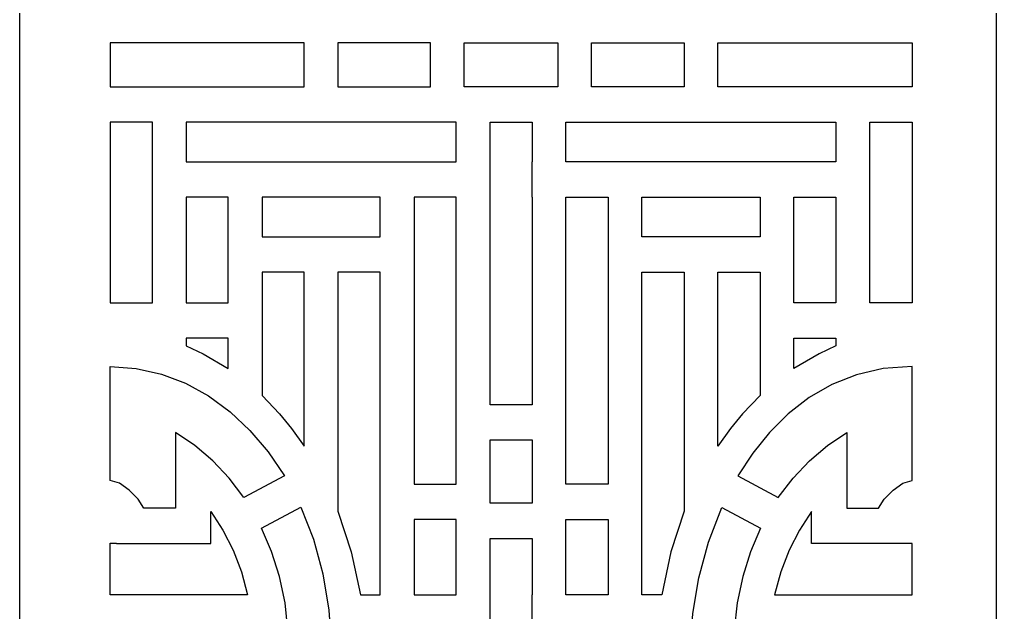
# Model space of a CAD drawing. Header units: centimetres. Extents: x -9.3 to 8.7, y -8.2 to 13.6.
# Drawn here: x 0.13 to 8.75, y 2.93 to 8.15 of the extents above; entities that cross this region are included whole.
import ezdxf

# ---------------------------------------------------------------- set-up
doc = ezdxf.new("R2010")
doc.units = ezdxf.units.CM
doc.header["$MEASUREMENT"] = 0
doc.layers.add('layer 1', color=7, linetype='Continuous')

msp = doc.modelspace()

# ---------------------------------------------------------------- linework, layer by layer
at = {"layer": 'layer 1', "color": 177}
for points, knots in [([(8.74546, 13.59895), (8.74546, 13.59895), (8.74546, 12.26156), (8.74546, 12.26156), (8.74546, 12.26156), (8.74546, 12.26156), (8.74546, 11.95036), (8.74546, 11.95036), (8.74546, 11.95036), (8.74546, 11.95036), (8.74546, 11.56136), (8.74546, 11.56136), (8.74546, 11.56136), (8.74546, 11.56136), (8.74546, 11.25016), (8.74546, 11.25016), (8.74546, 11.25016), (8.74546, 11.25016), (8.74546, 8.25796), (8.74546, 8.25796), (8.74546, 8.25796), (8.74546, 8.25796), (8.74546, 7.94675), (8.74546, 7.94675), (8.74546, 7.94675), (8.74546, 7.94675), (8.74546, 7.55775), (8.74546, 7.55775), (8.74546, 7.55775), (8.74546, 7.55775), (8.74546, 7.24655), (8.74546, 7.24655), (8.74546, 7.24655), (8.74546, 7.24655), (8.74546, -2.06965), (8.74546, -2.06965), (8.74546, -2.06965), (8.74546, -2.06965), (8.74546, -2.38085), (8.74546, -2.38085), (8.74546, -2.38085), (8.74546, -2.38085), (8.74546, -2.76985), (8.74546, -2.76985), (8.74546, -2.76985), (8.74546, -2.76985), (8.74546, -3.08105), (8.74546, -3.08105), (8.74546, -3.08105), (8.74546, -3.08105), (8.74546, -5.83635), (8.74546, -5.83635), (8.74546, -5.83635), (8.74546, -5.83635), (8.74546, -6.14755), (8.74546, -6.14755), (8.74546, -6.14755), (8.74546, -6.14755), (8.74546, -6.53656), (8.74546, -6.53656), (8.74546, -6.53656), (8.74546, -6.53656), (8.74546, -6.84776), (8.74546, -6.84776), (8.74546, -6.84776), (8.74546, -6.84776), (8.74546, -8.18514), (8.74546, -8.18514), (8.74546, -8.18514), (8.74546, -8.18514), (4.44342, -8.18514), (4.44342, -8.18514), (4.44342, -8.18514), (4.44342, -8.18514), (4.43558, -8.18514), (4.43558, -8.18514), (4.43558, -8.18514), (4.43558, -8.18514), (0.13354, -8.18514), (0.13354, -8.18514), (0.13354, -8.18514), (0.13354, -8.18514), (0.13354, -6.84776), (0.13354, -6.84776), (0.13354, -6.84776), (0.13354, -6.84776), (0.13354, -6.53656), (0.13354, -6.53656), (0.13354, -6.53656), (0.13354, -6.53656), (0.13354, -6.14755), (0.13354, -6.14755), (0.13354, -6.14755), (0.13354, -6.14755), (0.13354, -5.83635), (0.13354, -5.83635), (0.13354, -5.83635), (0.13354, -5.83635), (0.13354, -3.08105), (0.13354, -3.08105), (0.13354, -3.08105), (0.13354, -3.08105), (0.13354, -2.76985), (0.13354, -2.76985), (0.13354, -2.76985), (0.13354, -2.76985), (0.13354, -2.38085), (0.13354, -2.38085), (0.13354, -2.38085), (0.13354, -2.38085), (0.13354, -2.06965), (0.13354, -2.06965), (0.13354, -2.06965), (0.13354, -2.06965), (0.13354, 7.24655), (0.13354, 7.24655), (0.13354, 7.24655), (0.13354, 7.24655), (0.13354, 7.55775), (0.13354, 7.55775), (0.13354, 7.55775), (0.13354, 7.55775), (0.13354, 7.94675), (0.13354, 7.94675), (0.13354, 7.94675), (0.13354, 7.94675), (0.13354, 8.25796), (0.13354, 8.25796), (0.13354, 8.25796), (0.13354, 8.25796), (0.13354, 11.25016), (0.13354, 11.25016), (0.13354, 11.25016), (0.13354, 11.25016), (0.13354, 11.56136), (0.13354, 11.56136), (0.13354, 11.56136), (0.13354, 11.56136), (0.13354, 11.95036), (0.13354, 11.95036), (0.13354, 11.95036), (0.13354, 11.95036), (0.13354, 12.26156), (0.13354, 12.26156), (0.13354, 12.26156), (0.13354, 12.26156), (0.13354, 13.59895), (0.13354, 13.59895), (0.13354, 13.59895), (0.13354, 13.59895), (4.43558, 13.59895), (4.43558, 13.59895), (4.43558, 13.59895), (4.43558, 13.59895), (4.44342, 13.59895), (4.44342, 13.59895), (4.44342, 13.59895), (4.44342, 13.59895), (8.74546, 13.59895), (8.74546, 13.59895)], [0, 0, 0, 0, 0.0243902, 0.0243902, 0.0243902, 0.0243902, 0.0487805, 0.0487805, 0.0487805, 0.0487805, 0.0731707, 0.0731707, 0.0731707, 0.0731707, 0.097561, 0.097561, 0.097561, 0.097561, 0.1219512, 0.1219512, 0.1219512, 0.1219512, 0.1463415, 0.1463415, 0.1463415, 0.1463415, 0.1707317, 0.1707317, 0.1707317, 0.1707317, 0.195122, 0.195122, 0.195122, 0.195122, 0.2195122, 0.2195122, 0.2195122, 0.2195122, 0.2439024, 0.2439024, 0.2439024, 0.2439024, 0.2682927, 0.2682927, 0.2682927, 0.2682927, 0.2926829, 0.2926829, 0.2926829, 0.2926829, 0.3170732, 0.3170732, 0.3170732, 0.3170732, 0.3414634, 0.3414634, 0.3414634, 0.3414634, 0.3658537, 0.3658537, 0.3658537, 0.3658537, 0.3902439, 0.3902439, 0.3902439, 0.3902439, 0.4146341, 0.4146341, 0.4146341, 0.4146341, 0.4390244, 0.4390244, 0.4390244, 0.4390244, 0.4634146, 0.4634146, 0.4634146, 0.4634146, 0.4878049, 0.4878049, 0.4878049, 0.4878049, 0.5121951, 0.5121951, 0.5121951, 0.5121951, 0.5365854, 0.5365854, 0.5365854, 0.5365854, 0.5609756, 0.5609756, 0.5609756, 0.5609756, 0.5853659, 0.5853659, 0.5853659, 0.5853659, 0.6097561, 0.6097561, 0.6097561, 0.6097561, 0.6341463, 0.6341463, 0.6341463, 0.6341463, 0.6585366, 0.6585366, 0.6585366, 0.6585366, 0.6829268, 0.6829268, 0.6829268, 0.6829268, 0.7073171, 0.7073171, 0.7073171, 0.7073171, 0.7317073, 0.7317073, 0.7317073, 0.7317073, 0.7560976, 0.7560976, 0.7560976, 0.7560976, 0.7804878, 0.7804878, 0.7804878, 0.7804878, 0.804878, 0.804878, 0.804878, 0.804878, 0.8292683, 0.8292683, 0.8292683, 0.8292683, 0.8536585, 0.8536585, 0.8536585, 0.8536585, 0.8780488, 0.8780488, 0.8780488, 0.8780488, 0.902439, 0.902439, 0.902439, 0.902439, 0.9268293, 0.9268293, 0.9268293, 0.9268293, 0.9512195, 0.9512195, 0.9512195, 0.9512195, 1, 1, 1, 1]), ([(0.93197, 7.55775), (0.93197, 7.55775), (0.93197, 7.94675), (0.93197, 7.94675), (0.93197, 7.94675), (0.93197, 7.94675), (2.64242, 7.94675), (2.64242, 7.94675), (2.64242, 7.94675), (2.64242, 7.94675), (2.64242, 7.55775), (2.64242, 7.55775), (2.64242, 7.55775), (2.64242, 7.55775), (0.93197, 7.55775), (0.93197, 7.55775)], [0, 0, 0, 0, 0.2, 0.2, 0.2, 0.2, 0.4, 0.4, 0.4, 0.4, 0.6, 0.6, 0.6, 0.6, 1, 1, 1, 1]), ([(2.94039, 7.55775), (2.94039, 7.55775), (2.94039, 7.94675), (2.94039, 7.94675), (2.94039, 7.94675), (2.94039, 7.94675), (3.75652, 7.94675), (3.75652, 7.94675), (3.75652, 7.94675), (3.75652, 7.94675), (3.75652, 7.55775), (3.75652, 7.55775), (3.75652, 7.55775), (3.75652, 7.55775), (2.94039, 7.55775), (2.94039, 7.55775)], [0, 0, 0, 0, 0.2, 0.2, 0.2, 0.2, 0.4, 0.4, 0.4, 0.4, 0.6, 0.6, 0.6, 0.6, 1, 1, 1, 1]), ([(4.8784, 7.55775), (4.8784, 7.55775), (4.8784, 7.94675), (4.8784, 7.94675), (4.8784, 7.94675), (4.8784, 7.94675), (4.05449, 7.94675), (4.05449, 7.94675), (4.05449, 7.94675), (4.05449, 7.94675), (4.05449, 7.55775), (4.05449, 7.55775), (4.05449, 7.55775), (4.05449, 7.55775), (4.8784, 7.55775), (4.8784, 7.55775)], [0, 0, 0, 0, 0.2, 0.2, 0.2, 0.2, 0.4, 0.4, 0.4, 0.4, 0.6, 0.6, 0.6, 0.6, 1, 1, 1, 1]), ([(5.9925, 7.55775), (5.9925, 7.55775), (5.9925, 7.94675), (5.9925, 7.94675), (5.9925, 7.94675), (5.9925, 7.94675), (5.17637, 7.94675), (5.17637, 7.94675), (5.17637, 7.94675), (5.17637, 7.94675), (5.17637, 7.55775), (5.17637, 7.55775), (5.17637, 7.55775), (5.17637, 7.55775), (5.9925, 7.55775), (5.9925, 7.55775)], [0, 0, 0, 0, 0.2, 0.2, 0.2, 0.2, 0.4, 0.4, 0.4, 0.4, 0.6, 0.6, 0.6, 0.6, 1, 1, 1, 1]), ([(8.00091, 7.55775), (8.00091, 7.55775), (8.00091, 7.94675), (8.00091, 7.94675), (8.00091, 7.94675), (8.00091, 7.94675), (6.29047, 7.94675), (6.29047, 7.94675), (6.29047, 7.94675), (6.29047, 7.94675), (6.29047, 7.55775), (6.29047, 7.55775), (6.29047, 7.55775), (6.29047, 7.55775), (8.00091, 7.55775), (8.00091, 7.55775)], [0, 0, 0, 0, 0.2, 0.2, 0.2, 0.2, 0.4, 0.4, 0.4, 0.4, 0.6, 0.6, 0.6, 0.6, 1, 1, 1, 1]), ([(0.93197, 5.65476), (0.93197, 5.65476), (0.93197, 7.24655), (0.93197, 7.24655), (0.93197, 7.24655), (0.93197, 7.24655), (1.30425, 7.24655), (1.30425, 7.24655), (1.30425, 7.24655), (1.30425, 7.24655), (1.30425, 5.65476), (1.30425, 5.65476), (1.30425, 5.65476), (1.30425, 5.65476), (0.93197, 5.65476), (0.93197, 5.65476)], [0, 0, 0, 0, 0.2, 0.2, 0.2, 0.2, 0.4, 0.4, 0.4, 0.4, 0.6, 0.6, 0.6, 0.6, 1, 1, 1, 1]), ([(1.60223, 6.89684), (1.60223, 6.89684), (1.60223, 7.24655), (1.60223, 7.24655), (1.60223, 7.24655), (1.60223, 7.24655), (3.98369, 7.24655), (3.98369, 7.24655), (3.98369, 7.24655), (3.98369, 7.24655), (3.98369, 6.89684), (3.98369, 6.89684), (3.98369, 6.89684), (3.98369, 6.89684), (1.60223, 6.89684), (1.60223, 6.89684)], [0, 0, 0, 0, 0.2, 0.2, 0.2, 0.2, 0.4, 0.4, 0.4, 0.4, 0.6, 0.6, 0.6, 0.6, 1, 1, 1, 1]), ([(4.65122, 4.75655), (4.65122, 4.75655), (4.65122, 6.58564), (4.65122, 6.58564), (4.65122, 6.58564), (4.65122, 6.58564), (4.65044, 6.58564), (4.65044, 6.58564), (4.65044, 6.58564), (4.65044, 6.58564), (4.65044, 6.89684), (4.65044, 6.89684), (4.65044, 6.89684), (4.65044, 6.89684), (4.65122, 6.89684), (4.65122, 6.89684), (4.65122, 6.89684), (4.65122, 6.89684), (4.65122, 7.24655), (4.65122, 7.24655), (4.65122, 7.24655), (4.65122, 7.24655), (4.28167, 7.24655), (4.28167, 7.24655), (4.28167, 7.24655), (4.28167, 7.24655), (4.28167, 6.89684), (4.28167, 6.89684), (4.28167, 6.89684), (4.28167, 6.89684), (4.28245, 6.89684), (4.28245, 6.89684), (4.28245, 6.89684), (4.28245, 6.89684), (4.28245, 6.58564), (4.28245, 6.58564), (4.28245, 6.58564), (4.28245, 6.58564), (4.28167, 6.58564), (4.28167, 6.58564), (4.28167, 6.58564), (4.28167, 6.58564), (4.28167, 4.75655), (4.28167, 4.75655), (4.28167, 4.75655), (4.28167, 4.75655), (4.65122, 4.75655), (4.65122, 4.75655)], [0, 0, 0, 0, 0.0769231, 0.0769231, 0.0769231, 0.0769231, 0.1538462, 0.1538462, 0.1538462, 0.1538462, 0.2307692, 0.2307692, 0.2307692, 0.2307692, 0.3076923, 0.3076923, 0.3076923, 0.3076923, 0.3846154, 0.3846154, 0.3846154, 0.3846154, 0.4615385, 0.4615385, 0.4615385, 0.4615385, 0.5384615, 0.5384615, 0.5384615, 0.5384615, 0.6153846, 0.6153846, 0.6153846, 0.6153846, 0.6923077, 0.6923077, 0.6923077, 0.6923077, 0.7692308, 0.7692308, 0.7692308, 0.7692308, 0.8461538, 0.8461538, 0.8461538, 0.8461538, 1, 1, 1, 1]), ([(7.33066, 6.89684), (7.33066, 6.89684), (7.33066, 7.24655), (7.33066, 7.24655), (7.33066, 7.24655), (7.33066, 7.24655), (4.94919, 7.24655), (4.94919, 7.24655), (4.94919, 7.24655), (4.94919, 7.24655), (4.94919, 6.89684), (4.94919, 6.89684), (4.94919, 6.89684), (4.94919, 6.89684), (7.33066, 6.89684), (7.33066, 6.89684)], [0, 0, 0, 0, 0.2, 0.2, 0.2, 0.2, 0.4, 0.4, 0.4, 0.4, 0.6, 0.6, 0.6, 0.6, 1, 1, 1, 1]), ([(8.00091, 5.65476), (8.00091, 5.65476), (8.00091, 7.24655), (8.00091, 7.24655), (8.00091, 7.24655), (8.00091, 7.24655), (7.62864, 7.24655), (7.62864, 7.24655), (7.62864, 7.24655), (7.62864, 7.24655), (7.62864, 5.65476), (7.62864, 5.65476), (7.62864, 5.65476), (7.62864, 5.65476), (8.00091, 5.65476), (8.00091, 5.65476)], [0, 0, 0, 0, 0.2, 0.2, 0.2, 0.2, 0.4, 0.4, 0.4, 0.4, 0.6, 0.6, 0.6, 0.6, 1, 1, 1, 1]), ([(1.60223, 5.65476), (1.60223, 5.65476), (1.60223, 6.58564), (1.60223, 6.58564), (1.60223, 6.58564), (1.60223, 6.58564), (1.97411, 6.58564), (1.97411, 6.58564), (1.97411, 6.58564), (1.97411, 6.58564), (1.97411, 5.65476), (1.97411, 5.65476), (1.97411, 5.65476), (1.97411, 5.65476), (1.60223, 5.65476), (1.60223, 5.65476)], [0, 0, 0, 0, 0.2, 0.2, 0.2, 0.2, 0.4, 0.4, 0.4, 0.4, 0.6, 0.6, 0.6, 0.6, 1, 1, 1, 1]), ([(2.2717, 6.23632), (2.2717, 6.23632), (2.2717, 6.58564), (2.2717, 6.58564), (2.2717, 6.58564), (2.2717, 6.58564), (3.31305, 6.58564), (3.31305, 6.58564), (3.31305, 6.58564), (3.31305, 6.58564), (3.31305, 6.23632), (3.31305, 6.23632), (3.31305, 6.23632), (3.31305, 6.23632), (2.2717, 6.23632), (2.2717, 6.23632)], [0, 0, 0, 0, 0.2, 0.2, 0.2, 0.2, 0.4, 0.4, 0.4, 0.4, 0.6, 0.6, 0.6, 0.6, 1, 1, 1, 1]), ([(3.61103, 4.05635), (3.61103, 4.05635), (3.61103, 5.92511), (3.61103, 5.92511), (3.61103, 5.92511), (3.61103, 5.92511), (3.61103, 6.23632), (3.61103, 6.23632), (3.61103, 6.23632), (3.61103, 6.23632), (3.61103, 6.58564), (3.61103, 6.58564), (3.61103, 6.58564), (3.61103, 6.58564), (3.98369, 6.58564), (3.98369, 6.58564), (3.98369, 6.58564), (3.98369, 6.58564), (3.98369, 4.05635), (3.98369, 4.05635), (3.98369, 4.05635), (3.98369, 4.05635), (3.61103, 4.05635), (3.61103, 4.05635)], [0, 0, 0, 0, 0.1428571, 0.1428571, 0.1428571, 0.1428571, 0.2857143, 0.2857143, 0.2857143, 0.2857143, 0.4285714, 0.4285714, 0.4285714, 0.4285714, 0.5714286, 0.5714286, 0.5714286, 0.5714286, 0.7142857, 0.7142857, 0.7142857, 0.7142857, 1, 1, 1, 1]), ([(5.32186, 4.05635), (5.32186, 4.05635), (5.32186, 5.92511), (5.32186, 5.92511), (5.32186, 5.92511), (5.32186, 5.92511), (5.32186, 6.23632), (5.32186, 6.23632), (5.32186, 6.23632), (5.32186, 6.23632), (5.32186, 6.58564), (5.32186, 6.58564), (5.32186, 6.58564), (5.32186, 6.58564), (4.94919, 6.58564), (4.94919, 6.58564), (4.94919, 6.58564), (4.94919, 6.58564), (4.94919, 4.05635), (4.94919, 4.05635), (4.94919, 4.05635), (4.94919, 4.05635), (5.32186, 4.05635), (5.32186, 4.05635)], [0, 0, 0, 0, 0.1428571, 0.1428571, 0.1428571, 0.1428571, 0.2857143, 0.2857143, 0.2857143, 0.2857143, 0.4285714, 0.4285714, 0.4285714, 0.4285714, 0.5714286, 0.5714286, 0.5714286, 0.5714286, 0.7142857, 0.7142857, 0.7142857, 0.7142857, 1, 1, 1, 1]), ([(6.66119, 6.23632), (6.66119, 6.23632), (6.66119, 6.58564), (6.66119, 6.58564), (6.66119, 6.58564), (6.66119, 6.58564), (5.61983, 6.58564), (5.61983, 6.58564), (5.61983, 6.58564), (5.61983, 6.58564), (5.61983, 6.23632), (5.61983, 6.23632), (5.61983, 6.23632), (5.61983, 6.23632), (6.66119, 6.23632), (6.66119, 6.23632)], [0, 0, 0, 0, 0.2, 0.2, 0.2, 0.2, 0.4, 0.4, 0.4, 0.4, 0.6, 0.6, 0.6, 0.6, 1, 1, 1, 1]), ([(7.33066, 5.65476), (7.33066, 5.65476), (7.33066, 6.58564), (7.33066, 6.58564), (7.33066, 6.58564), (7.33066, 6.58564), (6.95878, 6.58564), (6.95878, 6.58564), (6.95878, 6.58564), (6.95878, 6.58564), (6.95878, 5.65476), (6.95878, 5.65476), (6.95878, 5.65476), (6.95878, 5.65476), (7.33066, 5.65476), (7.33066, 5.65476)], [0, 0, 0, 0, 0.2, 0.2, 0.2, 0.2, 0.4, 0.4, 0.4, 0.4, 0.6, 0.6, 0.6, 0.6, 1, 1, 1, 1]), ([(2.2717, 4.8363), (2.2717, 4.8363), (2.2717, 5.92511), (2.2717, 5.92511), (2.2717, 5.92511), (2.2717, 5.92511), (2.64242, 5.92511), (2.64242, 5.92511), (2.64242, 5.92511), (2.64242, 5.92511), (2.64242, 4.39089), (2.64242, 4.39089), (2.64242, 4.39089), (2.64242, 4.39089), (2.53233, 4.54571), (2.53233, 4.54571), (2.53233, 4.54571), (2.53233, 4.54571), (2.42496, 4.67603), (2.42496, 4.67603), (2.42496, 4.67603), (2.42496, 4.67603), (2.2717, 4.8363), (2.2717, 4.8363)], [0, 0, 0, 0, 0.1428571, 0.1428571, 0.1428571, 0.1428571, 0.2857143, 0.2857143, 0.2857143, 0.2857143, 0.4285714, 0.4285714, 0.4285714, 0.4285714, 0.5714286, 0.5714286, 0.5714286, 0.5714286, 0.7142857, 0.7142857, 0.7142857, 0.7142857, 1, 1, 1, 1]), ([(3.138, 3.08151), (3.138, 3.08151), (3.05787, 3.4604), (3.05787, 3.4604), (3.05787, 3.4604), (3.05787, 3.4604), (2.94039, 3.81711), (2.94039, 3.81711), (2.94039, 3.81711), (2.94039, 3.81711), (2.94039, 5.92511), (2.94039, 5.92511), (2.94039, 5.92511), (2.94039, 5.92511), (3.31305, 5.92511), (3.31305, 5.92511), (3.31305, 5.92511), (3.31305, 5.92511), (3.31305, 3.08151), (3.31305, 3.08151), (3.31305, 3.08151), (3.31305, 3.08151), (3.138, 3.08151), (3.138, 3.08151)], [0, 0, 0, 0, 0.1428571, 0.1428571, 0.1428571, 0.1428571, 0.2857143, 0.2857143, 0.2857143, 0.2857143, 0.4285714, 0.4285714, 0.4285714, 0.4285714, 0.5714286, 0.5714286, 0.5714286, 0.5714286, 0.7142857, 0.7142857, 0.7142857, 0.7142857, 1, 1, 1, 1]), ([(5.79488, 3.08151), (5.79488, 3.08151), (5.87502, 3.4604), (5.87502, 3.4604), (5.87502, 3.4604), (5.87502, 3.4604), (5.9925, 3.81711), (5.9925, 3.81711), (5.9925, 3.81711), (5.9925, 3.81711), (5.9925, 5.92511), (5.9925, 5.92511), (5.9925, 5.92511), (5.9925, 5.92511), (5.61983, 5.92511), (5.61983, 5.92511), (5.61983, 5.92511), (5.61983, 5.92511), (5.61983, 3.08151), (5.61983, 3.08151), (5.61983, 3.08151), (5.61983, 3.08151), (5.79488, 3.08151), (5.79488, 3.08151)], [0, 0, 0, 0, 0.1428571, 0.1428571, 0.1428571, 0.1428571, 0.2857143, 0.2857143, 0.2857143, 0.2857143, 0.4285714, 0.4285714, 0.4285714, 0.4285714, 0.5714286, 0.5714286, 0.5714286, 0.5714286, 0.7142857, 0.7142857, 0.7142857, 0.7142857, 1, 1, 1, 1]), ([(6.66119, 4.8363), (6.66119, 4.8363), (6.66119, 5.92511), (6.66119, 5.92511), (6.66119, 5.92511), (6.66119, 5.92511), (6.29047, 5.92511), (6.29047, 5.92511), (6.29047, 5.92511), (6.29047, 5.92511), (6.29047, 4.39089), (6.29047, 4.39089), (6.29047, 4.39089), (6.29047, 4.39089), (6.40056, 4.54571), (6.40056, 4.54571), (6.40056, 4.54571), (6.40056, 4.54571), (6.50792, 4.67603), (6.50792, 4.67603), (6.50792, 4.67603), (6.50792, 4.67603), (6.66119, 4.8363), (6.66119, 4.8363)], [0, 0, 0, 0, 0.1428571, 0.1428571, 0.1428571, 0.1428571, 0.2857143, 0.2857143, 0.2857143, 0.2857143, 0.4285714, 0.4285714, 0.4285714, 0.4285714, 0.5714286, 0.5714286, 0.5714286, 0.5714286, 0.7142857, 0.7142857, 0.7142857, 0.7142857, 1, 1, 1, 1]), ([(1.60223, 5.2747), (1.60223, 5.2747), (1.60223, 5.34356), (1.60223, 5.34356), (1.60223, 5.34356), (1.60223, 5.34356), (1.97411, 5.34356), (1.97411, 5.34356), (1.97411, 5.34356), (1.97411, 5.34356), (1.97411, 5.0767), (1.97411, 5.0767), (1.97411, 5.0767), (1.97411, 5.0767), (1.75082, 5.20468), (1.75082, 5.20468), (1.75082, 5.20468), (1.75082, 5.20468), (1.60223, 5.2747), (1.60223, 5.2747)], [0, 0, 0, 0, 0.1666667, 0.1666667, 0.1666667, 0.1666667, 0.3333333, 0.3333333, 0.3333333, 0.3333333, 0.5, 0.5, 0.5, 0.5, 0.6666667, 0.6666667, 0.6666667, 0.6666667, 1, 1, 1, 1]), ([(7.33066, 5.2747), (7.33066, 5.2747), (7.33066, 5.34356), (7.33066, 5.34356), (7.33066, 5.34356), (7.33066, 5.34356), (6.95878, 5.34356), (6.95878, 5.34356), (6.95878, 5.34356), (6.95878, 5.34356), (6.95878, 5.0767), (6.95878, 5.0767), (6.95878, 5.0767), (6.95878, 5.0767), (7.18206, 5.20468), (7.18206, 5.20468), (7.18206, 5.20468), (7.18206, 5.20468), (7.33066, 5.2747), (7.33066, 5.2747)], [0, 0, 0, 0, 0.1666667, 0.1666667, 0.1666667, 0.1666667, 0.3333333, 0.3333333, 0.3333333, 0.3333333, 0.5, 0.5, 0.5, 0.5, 0.6666667, 0.6666667, 0.6666667, 0.6666667, 1, 1, 1, 1]), ([(0.93197, 4.08864), (0.93197, 4.08864), (1.01328, 4.06374), (1.01328, 4.06374), (1.01328, 4.06374), (1.01328, 4.06374), (1.10119, 4.00306), (1.10119, 4.00306), (1.10119, 4.00306), (1.10119, 4.00306), (1.1786, 3.92409), (1.1786, 3.92409), (1.1786, 3.92409), (1.1786, 3.92409), (1.22956, 3.84512), (1.22956, 3.84512), (1.22956, 3.84512), (1.22956, 3.84512), (1.50848, 3.84512), (1.50848, 3.84512), (1.50848, 3.84512), (1.50848, 3.84512), (1.50848, 4.23218), (1.50848, 4.23218), (1.50848, 4.23218), (1.50848, 4.23218), (1.50848, 4.5107), (1.50848, 4.5107), (1.50848, 4.5107), (1.50848, 4.5107), (1.67886, 4.39673), (1.67886, 4.39673), (1.67886, 4.39673), (1.67886, 4.39673), (1.83718, 4.26252), (1.83718, 4.26252), (1.83718, 4.26252), (1.83718, 4.26252), (1.98189, 4.10886), (1.98189, 4.10886), (1.98189, 4.10886), (1.98189, 4.10886), (2.11143, 3.93848), (2.11143, 3.93848), (2.11143, 3.93848), (2.11143, 3.93848), (2.46814, 4.12948), (2.46814, 4.12948), (2.46814, 4.12948), (2.46814, 4.12948), (2.32499, 4.34032), (2.32499, 4.34032), (2.32499, 4.34032), (2.32499, 4.34032), (2.16511, 4.52976), (2.16511, 4.52976), (2.16511, 4.52976), (2.16511, 4.52976), (1.98928, 4.69431), (1.98928, 4.69431), (1.98928, 4.69431), (1.98928, 4.69431), (1.79984, 4.83358), (1.79984, 4.83358), (1.79984, 4.83358), (1.79984, 4.83358), (1.59795, 4.94483), (1.59795, 4.94483), (1.59795, 4.94483), (1.59795, 4.94483), (1.38477, 5.02652), (1.38477, 5.02652), (1.38477, 5.02652), (1.38477, 5.02652), (1.16227, 5.0767), (1.16227, 5.0767), (1.16227, 5.0767), (1.16227, 5.0767), (0.93197, 5.09421), (0.93197, 5.09421), (0.93197, 5.09421), (0.93197, 5.09421), (0.93197, 4.08864), (0.93197, 4.08864)], [0, 0, 0, 0, 0.0454545, 0.0454545, 0.0454545, 0.0454545, 0.0909091, 0.0909091, 0.0909091, 0.0909091, 0.1363636, 0.1363636, 0.1363636, 0.1363636, 0.1818182, 0.1818182, 0.1818182, 0.1818182, 0.2272727, 0.2272727, 0.2272727, 0.2272727, 0.2727273, 0.2727273, 0.2727273, 0.2727273, 0.3181818, 0.3181818, 0.3181818, 0.3181818, 0.3636364, 0.3636364, 0.3636364, 0.3636364, 0.4090909, 0.4090909, 0.4090909, 0.4090909, 0.4545455, 0.4545455, 0.4545455, 0.4545455, 0.5, 0.5, 0.5, 0.5, 0.5454545, 0.5454545, 0.5454545, 0.5454545, 0.5909091, 0.5909091, 0.5909091, 0.5909091, 0.6363636, 0.6363636, 0.6363636, 0.6363636, 0.6818182, 0.6818182, 0.6818182, 0.6818182, 0.7272727, 0.7272727, 0.7272727, 0.7272727, 0.7727273, 0.7727273, 0.7727273, 0.7727273, 0.8181818, 0.8181818, 0.8181818, 0.8181818, 0.8636364, 0.8636364, 0.8636364, 0.8636364, 0.9090909, 0.9090909, 0.9090909, 0.9090909, 1, 1, 1, 1]), ([(7.42558, 3.84434), (7.42558, 3.84434), (7.42558, 4.51031), (7.42558, 4.51031), (7.42558, 4.51031), (7.42558, 4.51031), (7.25519, 4.39673), (7.25519, 4.39673), (7.25519, 4.39673), (7.25519, 4.39673), (7.09687, 4.26252), (7.09687, 4.26252), (7.09687, 4.26252), (7.09687, 4.26252), (6.95216, 4.10886), (6.95216, 4.10886), (6.95216, 4.10886), (6.95216, 4.10886), (6.82224, 3.9377), (6.82224, 3.9377), (6.82224, 3.9377), (6.82224, 3.9377), (6.46669, 4.12793), (6.46669, 4.12793), (6.46669, 4.12793), (6.46669, 4.12793), (6.597, 4.32865), (6.597, 4.32865), (6.597, 4.32865), (6.597, 4.32865), (6.74482, 4.51265), (6.74482, 4.51265), (6.74482, 4.51265), (6.74482, 4.51265), (6.91015, 4.67681), (6.91015, 4.67681), (6.91015, 4.67681), (6.91015, 4.67681), (7.09337, 4.81879), (7.09337, 4.81879), (7.09337, 4.81879), (7.09337, 4.81879), (7.29409, 4.93433), (7.29409, 4.93433), (7.29409, 4.93433), (7.29409, 4.93433), (7.51194, 5.02107), (7.51194, 5.02107), (7.51194, 5.02107), (7.51194, 5.02107), (7.74767, 5.07515), (7.74767, 5.07515), (7.74767, 5.07515), (7.74767, 5.07515), (8.00091, 5.09421), (8.00091, 5.09421), (8.00091, 5.09421), (8.00091, 5.09421), (8.00091, 4.08825), (8.00091, 4.08825), (8.00091, 4.08825), (8.00091, 4.08825), (7.92116, 4.06374), (7.92116, 4.06374), (7.92116, 4.06374), (7.92116, 4.06374), (7.83364, 4.00306), (7.83364, 4.00306), (7.83364, 4.00306), (7.83364, 4.00306), (7.75545, 3.92409), (7.75545, 3.92409), (7.75545, 3.92409), (7.75545, 3.92409), (7.70449, 3.84512), (7.70449, 3.84512), (7.70449, 3.84512), (7.70449, 3.84512), (7.42558, 3.84434), (7.42558, 3.84434)], [0, 0, 0, 0, 0.047619, 0.047619, 0.047619, 0.047619, 0.0952381, 0.0952381, 0.0952381, 0.0952381, 0.1428571, 0.1428571, 0.1428571, 0.1428571, 0.1904762, 0.1904762, 0.1904762, 0.1904762, 0.2380952, 0.2380952, 0.2380952, 0.2380952, 0.2857143, 0.2857143, 0.2857143, 0.2857143, 0.3333333, 0.3333333, 0.3333333, 0.3333333, 0.3809524, 0.3809524, 0.3809524, 0.3809524, 0.4285714, 0.4285714, 0.4285714, 0.4285714, 0.4761905, 0.4761905, 0.4761905, 0.4761905, 0.5238095, 0.5238095, 0.5238095, 0.5238095, 0.5714286, 0.5714286, 0.5714286, 0.5714286, 0.6190476, 0.6190476, 0.6190476, 0.6190476, 0.6666667, 0.6666667, 0.6666667, 0.6666667, 0.7142857, 0.7142857, 0.7142857, 0.7142857, 0.7619048, 0.7619048, 0.7619048, 0.7619048, 0.8095238, 0.8095238, 0.8095238, 0.8095238, 0.8571429, 0.8571429, 0.8571429, 0.8571429, 0.9047619, 0.9047619, 0.9047619, 0.9047619, 1, 1, 1, 1]), ([(4.65122, 3.88713), (4.65122, 3.88713), (4.65122, 4.44535), (4.65122, 4.44535), (4.65122, 4.44535), (4.65122, 4.44535), (4.28167, 4.44535), (4.28167, 4.44535), (4.28167, 4.44535), (4.28167, 4.44535), (4.28167, 3.88713), (4.28167, 3.88713), (4.28167, 3.88713), (4.28167, 3.88713), (4.65122, 3.88713), (4.65122, 3.88713)], [0, 0, 0, 0, 0.2, 0.2, 0.2, 0.2, 0.4, 0.4, 0.4, 0.4, 0.6, 0.6, 0.6, 0.6, 1, 1, 1, 1]), ([(0.93197, 3.08151), (0.93197, 3.08151), (2.1441, 3.08073), (2.1441, 3.08073), (2.1441, 3.08073), (2.1441, 3.08073), (2.08926, 3.28224), (2.08926, 3.28224), (2.08926, 3.28224), (2.08926, 3.28224), (2.01612, 3.47363), (2.01612, 3.47363), (2.01612, 3.47363), (2.01612, 3.47363), (1.92588, 3.6514), (1.92588, 3.6514), (1.92588, 3.6514), (1.92588, 3.6514), (1.81968, 3.81439), (1.81968, 3.81439), (1.81968, 3.81439), (1.81968, 3.81439), (1.81968, 3.53392), (1.81968, 3.53392), (1.81968, 3.53392), (1.81968, 3.53392), (0.98955, 3.53431), (0.98955, 3.53431), (0.98955, 3.53431), (0.98955, 3.53431), (0.98955, 3.5347), (0.98955, 3.5347), (0.98955, 3.5347), (0.98955, 3.5347), (0.93197, 3.5347), (0.93197, 3.5347), (0.93197, 3.5347), (0.93197, 3.5347), (0.93197, 3.08151), (0.93197, 3.08151)], [0, 0, 0, 0, 0.0909091, 0.0909091, 0.0909091, 0.0909091, 0.1818182, 0.1818182, 0.1818182, 0.1818182, 0.2727273, 0.2727273, 0.2727273, 0.2727273, 0.3636364, 0.3636364, 0.3636364, 0.3636364, 0.4545455, 0.4545455, 0.4545455, 0.4545455, 0.5454545, 0.5454545, 0.5454545, 0.5454545, 0.6363636, 0.6363636, 0.6363636, 0.6363636, 0.7272727, 0.7272727, 0.7272727, 0.7272727, 0.8181818, 0.8181818, 0.8181818, 0.8181818, 1, 1, 1, 1]), ([(2.61324, 3.85407), (2.61324, 3.85407), (2.26742, 3.6689), (2.26742, 3.6689), (2.26742, 3.6689), (2.26742, 3.6689), (2.35611, 3.46118), (2.35611, 3.46118), (2.35611, 3.46118), (2.35611, 3.46118), (2.42535, 3.24139), (2.42535, 3.24139), (2.42535, 3.24139), (2.42535, 3.24139), (2.47398, 3.00994), (2.47398, 3.00994), (2.47398, 3.00994), (2.47398, 3.00994), (2.50004, 2.77031), (2.50004, 2.77031), (2.50004, 2.77031), (2.50004, 2.77031), (1.88386, 2.77031), (1.88386, 2.77031), (1.88386, 2.77031), (1.88386, 2.77031), (1.88386, 2.40659), (1.88386, 2.40659), (1.88386, 2.40659), (1.88386, 2.40659), (2.50004, 2.40659), (2.50004, 2.40659), (2.50004, 2.40659), (2.50004, 2.40659), (2.47398, 2.16658), (2.47398, 2.16658), (2.47398, 2.16658), (2.47398, 2.16658), (2.42535, 1.93551), (2.42535, 1.93551), (2.42535, 1.93551), (2.42535, 1.93551), (2.35611, 1.71573), (2.35611, 1.71573), (2.35611, 1.71573), (2.35611, 1.71573), (2.26742, 1.508), (2.26742, 1.508), (2.26742, 1.508), (2.26742, 1.508), (2.60274, 1.32867), (2.60274, 1.32867), (2.60274, 1.32867), (2.60274, 1.32867), (2.71788, 1.62081), (2.71788, 1.62081), (2.71788, 1.62081), (2.71788, 1.62081), (2.80463, 1.93357), (2.80463, 1.93357), (2.80463, 1.93357), (2.80463, 1.93357), (2.86026, 2.26305), (2.86026, 2.26305), (2.86026, 2.26305), (2.86026, 2.26305), (2.88321, 2.6081), (2.88321, 2.6081), (2.88321, 2.6081), (2.88321, 2.6081), (2.86142, 2.94497), (2.86142, 2.94497), (2.86142, 2.94497), (2.86142, 2.94497), (2.80735, 3.26629), (2.80735, 3.26629), (2.80735, 3.26629), (2.80735, 3.26629), (2.72411, 3.5701), (2.72411, 3.5701), (2.72411, 3.5701), (2.72411, 3.5701), (2.61324, 3.85407), (2.61324, 3.85407)], [0, 0, 0, 0, 0.0454545, 0.0454545, 0.0454545, 0.0454545, 0.0909091, 0.0909091, 0.0909091, 0.0909091, 0.1363636, 0.1363636, 0.1363636, 0.1363636, 0.1818182, 0.1818182, 0.1818182, 0.1818182, 0.2272727, 0.2272727, 0.2272727, 0.2272727, 0.2727273, 0.2727273, 0.2727273, 0.2727273, 0.3181818, 0.3181818, 0.3181818, 0.3181818, 0.3636364, 0.3636364, 0.3636364, 0.3636364, 0.4090909, 0.4090909, 0.4090909, 0.4090909, 0.4545455, 0.4545455, 0.4545455, 0.4545455, 0.5, 0.5, 0.5, 0.5, 0.5454545, 0.5454545, 0.5454545, 0.5454545, 0.5909091, 0.5909091, 0.5909091, 0.5909091, 0.6363636, 0.6363636, 0.6363636, 0.6363636, 0.6818182, 0.6818182, 0.6818182, 0.6818182, 0.7272727, 0.7272727, 0.7272727, 0.7272727, 0.7727273, 0.7727273, 0.7727273, 0.7727273, 0.8181818, 0.8181818, 0.8181818, 0.8181818, 0.8636364, 0.8636364, 0.8636364, 0.8636364, 0.9090909, 0.9090909, 0.9090909, 0.9090909, 1, 1, 1, 1]), ([(6.33054, 1.32867), (6.33054, 1.32867), (6.66625, 1.508), (6.66625, 1.508), (6.66625, 1.508), (6.66625, 1.508), (6.57755, 1.71573), (6.57755, 1.71573), (6.57755, 1.71573), (6.57755, 1.71573), (6.5087, 1.93551), (6.5087, 1.93551), (6.5087, 1.93551), (6.5087, 1.93551), (6.46008, 2.16658), (6.46008, 2.16658), (6.46008, 2.16658), (6.46008, 2.16658), (6.43401, 2.40659), (6.43401, 2.40659), (6.43401, 2.40659), (6.43401, 2.40659), (6.7456, 2.40659), (6.7456, 2.40659), (6.7456, 2.40659), (6.7456, 2.40659), (6.74599, 2.40504), (6.74599, 2.40504), (6.74599, 2.40504), (6.74599, 2.40504), (7.05019, 2.40659), (7.05019, 2.40659), (7.05019, 2.40659), (7.05019, 2.40659), (7.05019, 2.76992), (7.05019, 2.76992), (7.05019, 2.76992), (7.05019, 2.76992), (6.74599, 2.77148), (6.74599, 2.77148), (6.74599, 2.77148), (6.74599, 2.77148), (6.7456, 2.76992), (6.7456, 2.76992), (6.7456, 2.76992), (6.7456, 2.76992), (6.43401, 2.76992), (6.43401, 2.76992), (6.43401, 2.76992), (6.43401, 2.76992), (6.46008, 3.00994), (6.46008, 3.00994), (6.46008, 3.00994), (6.46008, 3.00994), (6.5087, 3.241), (6.5087, 3.241), (6.5087, 3.241), (6.5087, 3.241), (6.57755, 3.46079), (6.57755, 3.46079), (6.57755, 3.46079), (6.57755, 3.46079), (6.66625, 3.66852), (6.66625, 3.66852), (6.66625, 3.66852), (6.66625, 3.66852), (6.32509, 3.85096), (6.32509, 3.85096), (6.32509, 3.85096), (6.32509, 3.85096), (6.20839, 3.54559), (6.20839, 3.54559), (6.20839, 3.54559), (6.20839, 3.54559), (6.1232, 3.23167), (6.1232, 3.23167), (6.1232, 3.23167), (6.1232, 3.23167), (6.0703, 2.91657), (6.0703, 2.91657), (6.0703, 2.91657), (6.0703, 2.91657), (6.04968, 2.6081), (6.04968, 2.6081), (6.04968, 2.6081), (6.04968, 2.6081), (6.05474, 2.46689), (6.05474, 2.46689), (6.05474, 2.46689), (6.05474, 2.46689), (6.08313, 2.17747), (6.08313, 2.17747), (6.08313, 2.17747), (6.08313, 2.17747), (6.1372, 1.88378), (6.1372, 1.88378), (6.1372, 1.88378), (6.1372, 1.88378), (6.21889, 1.59747), (6.21889, 1.59747), (6.21889, 1.59747), (6.21889, 1.59747), (6.33054, 1.32867), (6.33054, 1.32867)], [0, 0, 0, 0, 0.037037, 0.037037, 0.037037, 0.037037, 0.0740741, 0.0740741, 0.0740741, 0.0740741, 0.1111111, 0.1111111, 0.1111111, 0.1111111, 0.1481481, 0.1481481, 0.1481481, 0.1481481, 0.1851852, 0.1851852, 0.1851852, 0.1851852, 0.2222222, 0.2222222, 0.2222222, 0.2222222, 0.2592593, 0.2592593, 0.2592593, 0.2592593, 0.2962963, 0.2962963, 0.2962963, 0.2962963, 0.3333333, 0.3333333, 0.3333333, 0.3333333, 0.3703704, 0.3703704, 0.3703704, 0.3703704, 0.4074074, 0.4074074, 0.4074074, 0.4074074, 0.4444444, 0.4444444, 0.4444444, 0.4444444, 0.4814815, 0.4814815, 0.4814815, 0.4814815, 0.5185185, 0.5185185, 0.5185185, 0.5185185, 0.5555556, 0.5555556, 0.5555556, 0.5555556, 0.5925926, 0.5925926, 0.5925926, 0.5925926, 0.6296296, 0.6296296, 0.6296296, 0.6296296, 0.6666667, 0.6666667, 0.6666667, 0.6666667, 0.7037037, 0.7037037, 0.7037037, 0.7037037, 0.7407407, 0.7407407, 0.7407407, 0.7407407, 0.7777778, 0.7777778, 0.7777778, 0.7777778, 0.8148148, 0.8148148, 0.8148148, 0.8148148, 0.8518519, 0.8518519, 0.8518519, 0.8518519, 0.8888889, 0.8888889, 0.8888889, 0.8888889, 0.9259259, 0.9259259, 0.9259259, 0.9259259, 1, 1, 1, 1]), ([(8.00091, 3.53431), (8.00091, 3.53431), (8.00091, 3.08112), (8.00091, 3.08112), (8.00091, 3.08112), (8.00091, 3.08112), (6.78995, 3.07996), (6.78995, 3.07996), (6.78995, 3.07996), (6.78995, 3.07996), (6.84441, 3.28224), (6.84441, 3.28224), (6.84441, 3.28224), (6.84441, 3.28224), (6.91793, 3.47285), (6.91793, 3.47285), (6.91793, 3.47285), (6.91793, 3.47285), (7.00818, 3.65101), (7.00818, 3.65101), (7.00818, 3.65101), (7.00818, 3.65101), (7.11438, 3.814), (7.11438, 3.814), (7.11438, 3.814), (7.11438, 3.814), (7.11438, 3.53314), (7.11438, 3.53314), (7.11438, 3.53314), (7.11438, 3.53314), (8.00091, 3.53431), (8.00091, 3.53431)], [0, 0, 0, 0, 0.1111111, 0.1111111, 0.1111111, 0.1111111, 0.2222222, 0.2222222, 0.2222222, 0.2222222, 0.3333333, 0.3333333, 0.3333333, 0.3333333, 0.4444444, 0.4444444, 0.4444444, 0.4444444, 0.5555556, 0.5555556, 0.5555556, 0.5555556, 0.6666667, 0.6666667, 0.6666667, 0.6666667, 0.7777778, 0.7777778, 0.7777778, 0.7777778, 1, 1, 1, 1]), ([(3.61103, 3.08151), (3.61103, 3.08151), (3.61103, 3.74515), (3.61103, 3.74515), (3.61103, 3.74515), (3.61103, 3.74515), (3.98369, 3.74515), (3.98369, 3.74515), (3.98369, 3.74515), (3.98369, 3.74515), (3.98369, 3.08151), (3.98369, 3.08151), (3.98369, 3.08151), (3.98369, 3.08151), (3.61103, 3.08151), (3.61103, 3.08151)], [0, 0, 0, 0, 0.2, 0.2, 0.2, 0.2, 0.4, 0.4, 0.4, 0.4, 0.6, 0.6, 0.6, 0.6, 1, 1, 1, 1]), ([(5.32186, 3.08151), (5.32186, 3.08151), (5.32186, 3.74515), (5.32186, 3.74515), (5.32186, 3.74515), (5.32186, 3.74515), (4.94919, 3.74515), (4.94919, 3.74515), (4.94919, 3.74515), (4.94919, 3.74515), (4.94919, 3.08151), (4.94919, 3.08151), (4.94919, 3.08151), (4.94919, 3.08151), (5.32186, 3.08151), (5.32186, 3.08151)], [0, 0, 0, 0, 0.2, 0.2, 0.2, 0.2, 0.4, 0.4, 0.4, 0.4, 0.6, 0.6, 0.6, 0.6, 1, 1, 1, 1]), ([(4.65122, 1.60058), (4.65122, 1.60058), (4.65122, 2.095), (4.65122, 2.095), (4.65122, 2.095), (4.65122, 2.095), (4.65044, 2.095), (4.65044, 2.095), (4.65044, 2.095), (4.65044, 2.095), (4.65044, 2.4062), (4.65044, 2.4062), (4.65044, 2.4062), (4.65044, 2.4062), (4.65122, 2.4062), (4.65122, 2.4062), (4.65122, 2.4062), (4.65122, 2.4062), (4.65122, 2.40659), (4.65122, 2.40659), (4.65122, 2.40659), (4.65122, 2.40659), (4.94919, 2.40659), (4.94919, 2.40659), (4.94919, 2.40659), (4.94919, 2.40659), (4.94919, 2.4062), (4.94919, 2.4062), (4.94919, 2.4062), (4.94919, 2.4062), (5.32186, 2.4062), (5.32186, 2.4062), (5.32186, 2.4062), (5.32186, 2.4062), (5.32186, 2.77031), (5.32186, 2.77031), (5.32186, 2.77031), (5.32186, 2.77031), (4.94919, 2.77031), (4.94919, 2.77031), (4.94919, 2.77031), (4.94919, 2.77031), (4.94919, 2.76992), (4.94919, 2.76992), (4.94919, 2.76992), (4.94919, 2.76992), (4.65122, 2.76992), (4.65122, 2.76992), (4.65122, 2.76992), (4.65122, 2.76992), (4.65122, 2.77031), (4.65122, 2.77031), (4.65122, 2.77031), (4.65122, 2.77031), (4.65044, 2.77031), (4.65044, 2.77031), (4.65044, 2.77031), (4.65044, 2.77031), (4.65044, 3.08151), (4.65044, 3.08151), (4.65044, 3.08151), (4.65044, 3.08151), (4.65122, 3.08151), (4.65122, 3.08151), (4.65122, 3.08151), (4.65122, 3.08151), (4.65122, 3.57593), (4.65122, 3.57593), (4.65122, 3.57593), (4.65122, 3.57593), (4.28167, 3.57593), (4.28167, 3.57593), (4.28167, 3.57593), (4.28167, 3.57593), (4.28167, 3.08151), (4.28167, 3.08151), (4.28167, 3.08151), (4.28167, 3.08151), (4.28245, 3.08151), (4.28245, 3.08151), (4.28245, 3.08151), (4.28245, 3.08151), (4.28245, 2.77031), (4.28245, 2.77031), (4.28245, 2.77031), (4.28245, 2.77031), (4.28167, 2.77031), (4.28167, 2.77031), (4.28167, 2.77031), (4.28167, 2.77031), (4.28167, 2.76992), (4.28167, 2.76992), (4.28167, 2.76992), (4.28167, 2.76992), (3.98369, 2.76992), (3.98369, 2.76992), (3.98369, 2.76992), (3.98369, 2.76992), (3.98369, 2.77031), (3.98369, 2.77031), (3.98369, 2.77031), (3.98369, 2.77031), (3.61103, 2.77031), (3.61103, 2.77031), (3.61103, 2.77031), (3.61103, 2.77031), (3.61103, 2.4062), (3.61103, 2.4062), (3.61103, 2.4062), (3.61103, 2.4062), (3.98369, 2.4062), (3.98369, 2.4062), (3.98369, 2.4062), (3.98369, 2.4062), (3.98369, 2.40659), (3.98369, 2.40659), (3.98369, 2.40659), (3.98369, 2.40659), (4.28167, 2.40659), (4.28167, 2.40659), (4.28167, 2.40659), (4.28167, 2.40659), (4.28167, 2.4062), (4.28167, 2.4062), (4.28167, 2.4062), (4.28167, 2.4062), (4.28245, 2.4062), (4.28245, 2.4062), (4.28245, 2.4062), (4.28245, 2.4062), (4.28245, 2.095), (4.28245, 2.095), (4.28245, 2.095), (4.28245, 2.095), (4.28167, 2.095), (4.28167, 2.095), (4.28167, 2.095), (4.28167, 2.095), (4.28167, 1.60058), (4.28167, 1.60058), (4.28167, 1.60058), (4.28167, 1.60058), (4.65122, 1.60058), (4.65122, 1.60058)], [0, 0, 0, 0, 0.027027, 0.027027, 0.027027, 0.027027, 0.0540541, 0.0540541, 0.0540541, 0.0540541, 0.0810811, 0.0810811, 0.0810811, 0.0810811, 0.1081081, 0.1081081, 0.1081081, 0.1081081, 0.1351351, 0.1351351, 0.1351351, 0.1351351, 0.1621622, 0.1621622, 0.1621622, 0.1621622, 0.1891892, 0.1891892, 0.1891892, 0.1891892, 0.2162162, 0.2162162, 0.2162162, 0.2162162, 0.2432432, 0.2432432, 0.2432432, 0.2432432, 0.2702703, 0.2702703, 0.2702703, 0.2702703, 0.2972973, 0.2972973, 0.2972973, 0.2972973, 0.3243243, 0.3243243, 0.3243243, 0.3243243, 0.3513514, 0.3513514, 0.3513514, 0.3513514, 0.3783784, 0.3783784, 0.3783784, 0.3783784, 0.4054054, 0.4054054, 0.4054054, 0.4054054, 0.4324324, 0.4324324, 0.4324324, 0.4324324, 0.4594595, 0.4594595, 0.4594595, 0.4594595, 0.4864865, 0.4864865, 0.4864865, 0.4864865, 0.5135135, 0.5135135, 0.5135135, 0.5135135, 0.5405405, 0.5405405, 0.5405405, 0.5405405, 0.5675676, 0.5675676, 0.5675676, 0.5675676, 0.5945946, 0.5945946, 0.5945946, 0.5945946, 0.6216216, 0.6216216, 0.6216216, 0.6216216, 0.6486486, 0.6486486, 0.6486486, 0.6486486, 0.6756757, 0.6756757, 0.6756757, 0.6756757, 0.7027027, 0.7027027, 0.7027027, 0.7027027, 0.7297297, 0.7297297, 0.7297297, 0.7297297, 0.7567568, 0.7567568, 0.7567568, 0.7567568, 0.7837838, 0.7837838, 0.7837838, 0.7837838, 0.8108108, 0.8108108, 0.8108108, 0.8108108, 0.8378378, 0.8378378, 0.8378378, 0.8378378, 0.8648649, 0.8648649, 0.8648649, 0.8648649, 0.8918919, 0.8918919, 0.8918919, 0.8918919, 0.9189189, 0.9189189, 0.9189189, 0.9189189, 0.9459459, 0.9459459, 0.9459459, 0.9459459, 1, 1, 1, 1])]:
    msp.add_open_spline(points, degree=3, knots=knots, dxfattribs=at)

doc.saveas('drawing.dxf')
